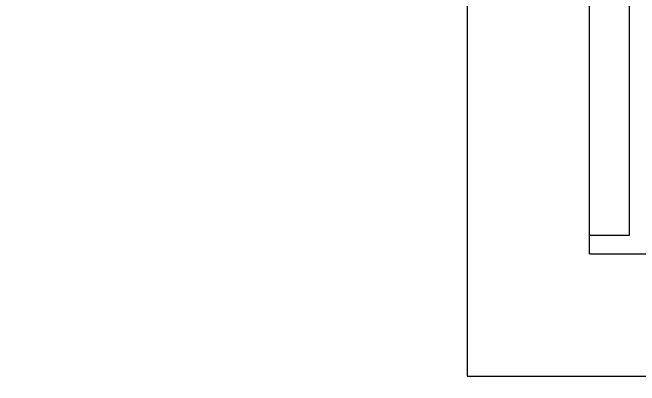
# Model space of a CAD drawing. Header units: millimetres. Extents: x -74375.7 to -74322.5, y 4275.7 to 4361.
# Drawn here: x -74355.88 to -74335.4, y 4275.71 to 4287.9 of the extents above; entities that cross this region are included whole.
import ezdxf

# ---------------------------------------------------------------- set-up
doc = ezdxf.new("R2010")
doc.units = ezdxf.units.MM
doc.layers.add('KOMP-', color=64, linetype='Continuous', lineweight=25)
doc.layers.add('KOMPOZIT', color=117, linetype='Continuous', true_color=0x567b60)
doc.layers.add('SAIT_KOMPOZE_LAYER', color=3, linetype='SAİT KOMPOZE')
doc.styles.get("Standard").update_dxf_attribs({"font": 'arial.ttf'})
doc.linetypes.add('SAİT KOMPOZE', pattern='A,1,-0.2,["|",Standard,S=0.2,R=0,X=-0.1,Y=-0.1],-0.2', length=1.4)

# ---------------------------------------------------------------- blocks, each defined once
blk = doc.blocks.new('A$Ca1f0e8e2')
blk.add_wipeout([(19.9, 0), (-19.9, 0), (-19.9, -30.1), (-19.9, -51.1), (-22.2, -51.1), (-22.2, -55.4), (22.2, -55.4), (22.2, -51.1), (19.9, -51.1)])
at = {"color": 244, "true_color": 0x991b1e}
blk.add_lwpolyline([(-2.2, -30.8), (17.8, -30.8), (17.8, -50.5), (16.5, -50.5), (16.5, -32.1), (-2.2, -32.1)], close=True, dxfattribs=at)
at = {"layer": 'KOMP-'}
for p, q in [((16.5, -51.1), (22.5, -51.1)), ((12.5, -55.1), (22.5, -55.1))]:
    blk.add_line(p, q, dxfattribs=at)
blk.add_lwpolyline([(16.5, -51.1), (16.5, -32.1), (12.5, -32.1), (12.5, -55.1)], dxfattribs=at)
blk = doc.blocks.new('kompoze baş')
at = {"layer": 'SAIT_KOMPOZE_LAYER', "ltscale": 1.626534}
blk.add_blockref('A$Ca1f0e8e2', (0, -29.9, -0.167), dxfattribs=at)

msp = doc.modelspace()

# ---------------------------------------------------------------- block references
at = {"layer": 'KOMPOZIT'}
msp.add_blockref('kompoze baş', (-74353.53, 4361.008, 0.167), dxfattribs=at)

doc.saveas('drawing.dxf')
